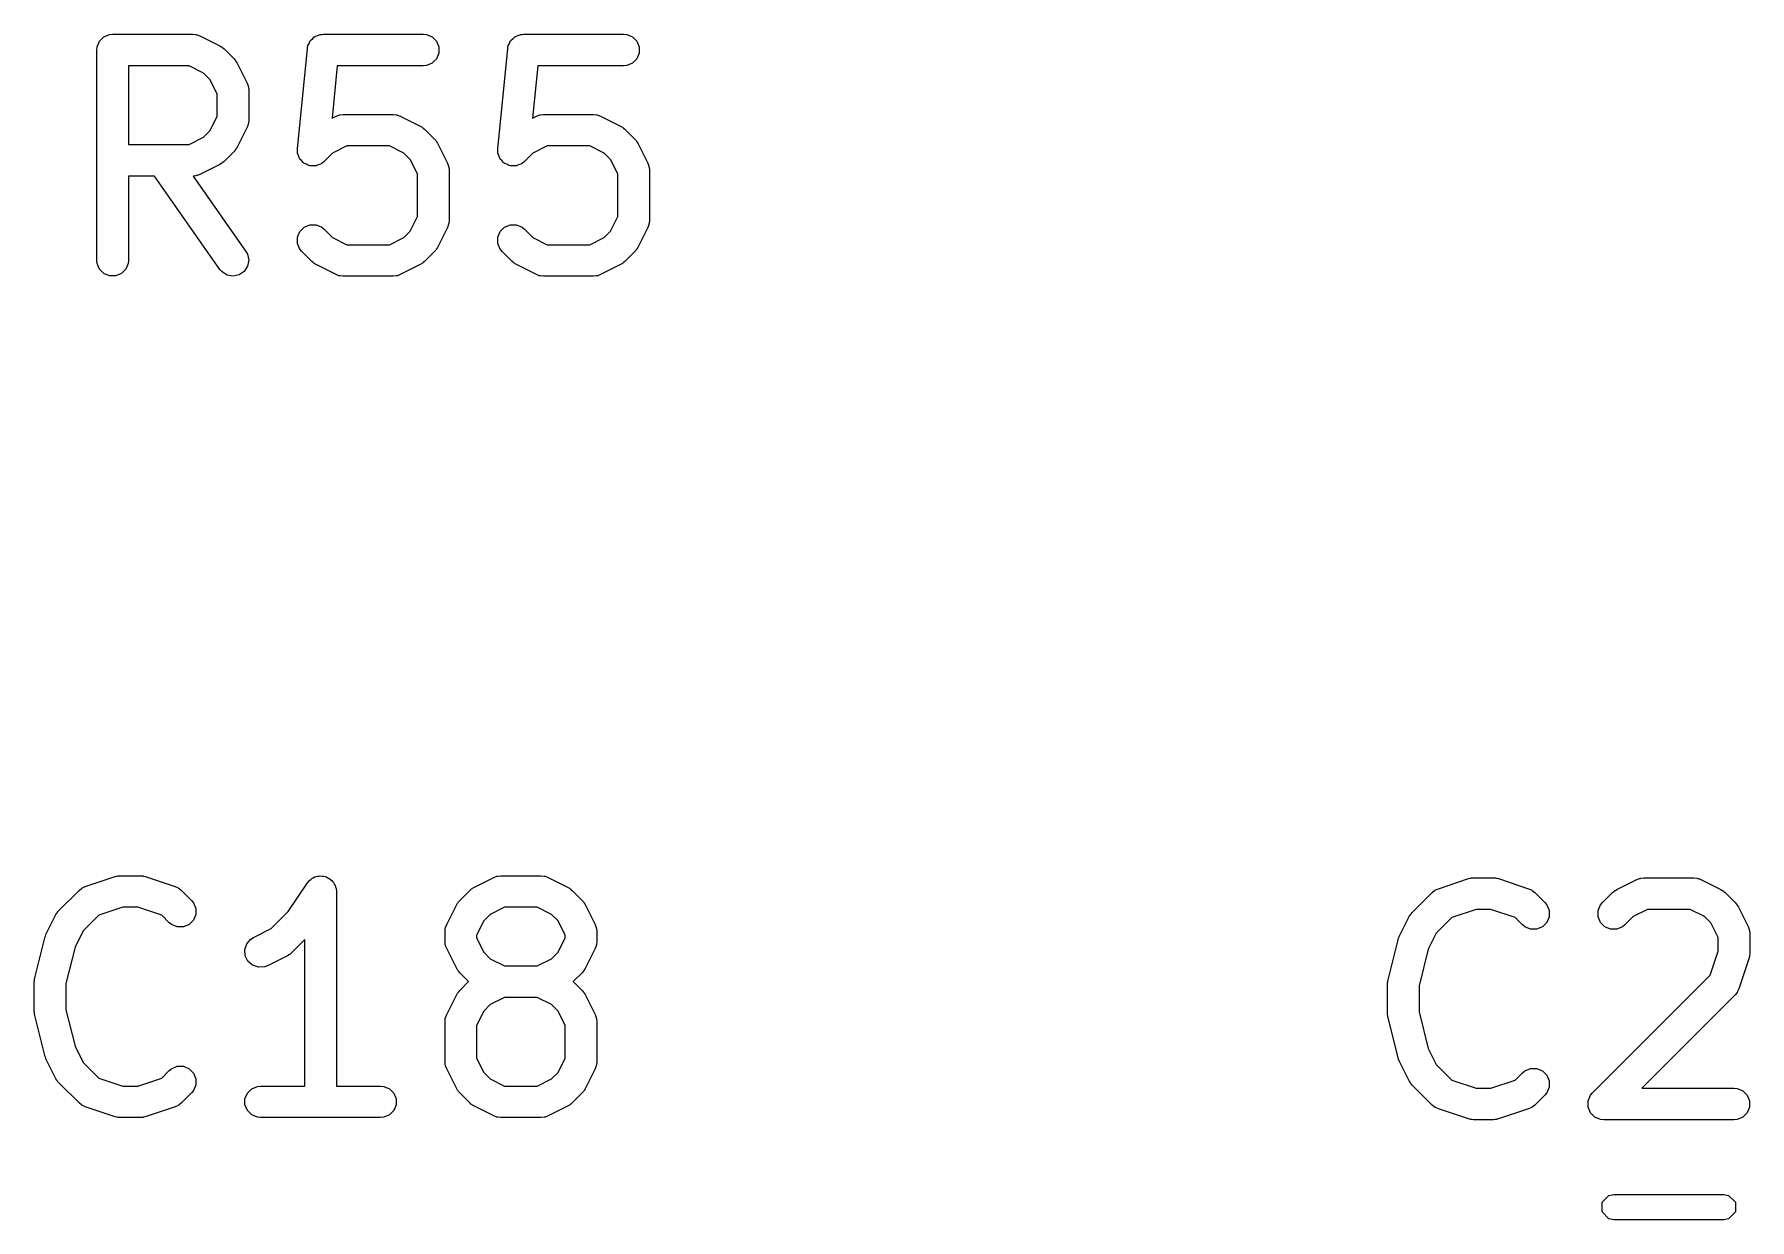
# Model space of a CAD drawing. Extents: x 2.05 to 8.87, y -5.84 to -2.88.
# Drawn here: x 3.097 to 3.418, y -4.1285 to -3.9067 of the extents above; entities that cross this region are included whole.
import ezdxf

# ---------------------------------------------------------------- set-up
doc = ezdxf.new("R2010")
doc.units = 0
doc.header["$MEASUREMENT"] = 0
doc.layers.add('BLACK', color=7, linetype='CONTINUOUS')

msp = doc.modelspace()

# ---------------------------------------------------------------- linework, layer by layer
at = {"layer": 'BLACK', "linetype": 'CONTINUOUS'}
for p, q in [((3.11, -3.90718), (3.11107, -3.90674)), ((3.11107, -3.90674), (3.11164, -3.90669)), ((3.11164, -3.90669), (3.12664, -3.90669)), ((3.12664, -3.90669), (3.12722, -3.90674)), ((3.12722, -3.90674), (3.12731, -3.90678)), ((3.12731, -3.90678), (3.12742, -3.90679)), ((3.12742, -3.90679), (3.12796, -3.907)), ((3.15004, -3.90691), (3.15044, -3.90674)), ((3.15044, -3.90674), (3.15066, -3.90672)), ((3.15066, -3.90672), (3.15073, -3.9067)), ((3.15073, -3.9067), (3.1508, -3.90671)), ((3.1508, -3.90671), (3.15101, -3.90669)), ((3.15101, -3.90669), (3.16976, -3.90669)), ((3.16976, -3.90669), (3.17034, -3.90674)), ((3.17034, -3.90674), (3.1714, -3.90718)), ((3.18753, -3.90691), (3.18793, -3.90674)), ((3.18793, -3.90674), (3.18815, -3.90672)), ((3.18815, -3.90672), (3.18822, -3.9067)), ((3.18822, -3.9067), (3.18829, -3.90671)), ((3.18829, -3.90671), (3.18851, -3.90669)), ((3.18851, -3.90669), (3.20726, -3.90669)), ((3.20726, -3.90669), (3.20783, -3.90674)), ((3.20783, -3.90674), (3.2089, -3.90718)), ((3.10869, -3.90964), (3.10875, -3.90906)), ((3.10869, -3.94901), (3.10869, -3.90964)), ((3.10875, -3.90906), (3.10919, -3.908)), ((3.10919, -3.908), (3.11, -3.90718)), ((3.12796, -3.907), (3.13171, -3.90887)), ((3.13171, -3.90887), (3.13196, -3.90903)), ((3.13196, -3.90903), (3.13203, -3.90906)), ((3.13203, -3.90906), (3.13211, -3.90912)), ((3.13211, -3.90912), (3.1322, -3.90918)), ((3.1322, -3.90918), (3.13225, -3.90924)), ((3.13225, -3.90924), (3.13248, -3.90943)), ((3.13248, -3.90943), (3.13435, -3.9113)), ((3.1462, -3.92809), (3.14807, -3.90934)), ((3.14807, -3.90934), (3.14812, -3.90913)), ((3.14812, -3.90906), (3.14814, -3.90899)), ((3.14812, -3.90913), (3.14812, -3.90906)), ((3.14814, -3.90899), (3.14819, -3.90878)), ((3.14819, -3.90878), (3.14839, -3.9084)), ((3.14839, -3.9084), (3.14856, -3.908)), ((3.14856, -3.908), (3.14866, -3.90789)), ((3.14866, -3.90789), (3.14873, -3.90776)), ((3.14873, -3.90776), (3.14907, -3.90749)), ((3.14907, -3.90749), (3.14937, -3.90718)), ((3.14937, -3.90718), (3.14951, -3.90713)), ((3.14951, -3.90713), (3.14962, -3.90703)), ((3.14962, -3.90703), (3.15004, -3.90691)), ((3.1714, -3.90718), (3.17222, -3.908)), ((3.17222, -3.908), (3.17266, -3.90906)), ((3.17266, -3.90906), (3.17266, -3.91021)), ((3.18369, -3.92809), (3.18557, -3.90934)), ((3.18557, -3.90934), (3.18561, -3.90913)), ((3.18561, -3.90906), (3.18564, -3.90899)), ((3.18561, -3.90913), (3.18561, -3.90906)), ((3.18564, -3.90899), (3.18568, -3.90878)), ((3.18568, -3.90878), (3.18589, -3.9084)), ((3.18589, -3.9084), (3.18605, -3.908)), ((3.18605, -3.908), (3.18616, -3.90789)), ((3.18616, -3.90789), (3.18623, -3.90776)), ((3.18623, -3.90776), (3.18656, -3.90749)), ((3.18656, -3.90749), (3.18687, -3.90718)), ((3.18687, -3.90718), (3.187, -3.90713)), ((3.187, -3.90713), (3.18712, -3.90703)), ((3.18712, -3.90703), (3.18753, -3.90691)), ((3.2089, -3.90718), (3.20971, -3.908)), ((3.20971, -3.908), (3.21015, -3.90906)), ((3.21015, -3.90906), (3.21015, -3.91021)), ((3.12594, -3.91259), (3.1146, -3.91259)), ((3.1146, -3.91259), (3.1146, -3.92731)), ((3.12864, -3.91394), (3.12594, -3.91259)), ((3.13435, -3.9113), (3.13454, -3.91153)), ((3.13454, -3.91153), (3.1346, -3.91158)), ((3.1346, -3.91158), (3.13465, -3.91167)), ((3.13465, -3.91167), (3.13472, -3.91175)), ((3.13472, -3.91175), (3.13475, -3.91182)), ((3.13475, -3.91182), (3.13491, -3.91207)), ((3.13491, -3.91207), (3.13678, -3.91582)), ((3.15368, -3.91259), (3.15271, -3.92236)), ((3.16976, -3.91259), (3.15368, -3.91259)), ((3.17034, -3.91253), (3.16976, -3.91259)), ((3.1714, -3.91209), (3.17034, -3.91253)), ((3.17222, -3.91128), (3.1714, -3.91209)), ((3.17266, -3.91021), (3.17222, -3.91128)), ((3.19118, -3.91259), (3.1902, -3.92236)), ((3.20726, -3.91259), (3.19118, -3.91259)), ((3.20783, -3.91253), (3.20726, -3.91259)), ((3.2089, -3.91209), (3.20783, -3.91253)), ((3.20971, -3.91128), (3.2089, -3.91209)), ((3.21015, -3.91021), (3.20971, -3.91128)), ((3.12984, -3.91514), (3.12864, -3.91394)), ((3.13119, -3.91783), (3.12984, -3.91514)), ((3.13678, -3.91582), (3.13699, -3.91636)), ((3.13699, -3.91636), (3.13699, -3.91646)), ((3.13119, -3.92206), (3.13119, -3.91783)), ((3.13699, -3.91646), (3.13704, -3.91656)), ((3.13704, -3.91656), (3.13709, -3.91714)), ((3.13709, -3.91714), (3.13709, -3.92276)), ((3.12984, -3.92476), (3.13119, -3.92206)), ((3.13709, -3.92276), (3.13704, -3.92334)), ((3.15271, -3.92236), (3.15344, -3.922)), ((3.15344, -3.922), (3.15398, -3.92179)), ((3.15398, -3.92179), (3.15409, -3.92178)), ((3.15409, -3.92178), (3.15419, -3.92174)), ((3.15419, -3.92174), (3.15476, -3.92168)), ((3.15476, -3.92168), (3.16414, -3.92168)), ((3.16414, -3.92168), (3.16471, -3.92174)), ((3.16471, -3.92174), (3.16481, -3.92178)), ((3.16481, -3.92178), (3.16492, -3.92179)), ((3.16492, -3.92179), (3.16546, -3.922)), ((3.16546, -3.922), (3.16921, -3.92387)), ((3.1902, -3.92236), (3.19094, -3.922)), ((3.19094, -3.922), (3.19148, -3.92179)), ((3.19148, -3.92179), (3.19158, -3.92178)), ((3.19158, -3.92178), (3.19168, -3.92174)), ((3.19168, -3.92174), (3.19226, -3.92168)), ((3.19226, -3.92168), (3.20163, -3.92168)), ((3.20163, -3.92168), (3.20221, -3.92174)), ((3.20221, -3.92174), (3.20231, -3.92178)), ((3.20231, -3.92178), (3.20241, -3.92179)), ((3.20241, -3.92179), (3.20295, -3.922)), ((3.20295, -3.922), (3.2067, -3.92387)), ((3.12594, -3.92731), (3.12864, -3.92596)), ((3.12864, -3.92596), (3.12984, -3.92476)), ((3.13678, -3.92408), (3.13491, -3.92783)), ((3.13699, -3.92354), (3.13678, -3.92408)), ((3.13704, -3.92334), (3.13699, -3.92344)), ((3.13699, -3.92344), (3.13699, -3.92354)), ((3.16921, -3.92387), (3.16945, -3.92403)), ((3.16945, -3.92403), (3.16953, -3.92406)), ((3.16953, -3.92406), (3.16961, -3.92412)), ((3.16961, -3.92412), (3.1697, -3.92418)), ((3.1697, -3.92418), (3.16975, -3.92424)), ((3.16975, -3.92424), (3.16997, -3.92442)), ((3.16997, -3.92442), (3.17185, -3.9263)), ((3.2067, -3.92387), (3.20695, -3.92403)), ((3.20695, -3.92403), (3.20702, -3.92406)), ((3.20702, -3.92406), (3.2071, -3.92412)), ((3.2071, -3.92412), (3.20719, -3.92418)), ((3.20719, -3.92418), (3.20724, -3.92424)), ((3.20724, -3.92424), (3.20747, -3.92442)), ((3.20747, -3.92442), (3.20934, -3.9263)), ((3.1146, -3.92731), (3.12594, -3.92731)), ((3.13435, -3.9286), (3.13248, -3.93047)), ((3.13454, -3.92837), (3.13435, -3.9286)), ((3.1346, -3.92832), (3.13454, -3.92837)), ((3.13465, -3.92823), (3.1346, -3.92832)), ((3.13472, -3.92815), (3.13465, -3.92823)), ((3.13475, -3.92808), (3.13472, -3.92815)), ((3.13491, -3.92783), (3.13475, -3.92808)), ((3.1462, -3.92867), (3.1462, -3.92809)), ((3.14624, -3.92881), (3.1462, -3.92867)), ((3.14624, -3.92896), (3.14624, -3.92881)), ((3.14641, -3.92936), (3.14624, -3.92896)), ((3.15276, -3.92894), (3.15123, -3.93047)), ((3.15546, -3.92759), (3.15276, -3.92894)), ((3.16344, -3.92759), (3.15546, -3.92759)), ((3.16614, -3.92894), (3.16344, -3.92759)), ((3.16733, -3.93014), (3.16614, -3.92894)), ((3.17185, -3.9263), (3.17203, -3.92652)), ((3.17203, -3.92652), (3.17209, -3.92658)), ((3.17209, -3.92658), (3.17215, -3.92666)), ((3.17215, -3.92666), (3.17222, -3.92675)), ((3.17222, -3.92675), (3.17224, -3.92682)), ((3.17224, -3.92682), (3.1724, -3.92707)), ((3.1724, -3.92707), (3.17428, -3.93082)), ((3.18369, -3.92867), (3.18369, -3.92809)), ((3.18374, -3.92881), (3.18369, -3.92867)), ((3.18374, -3.92896), (3.18374, -3.92881)), ((3.1839, -3.92936), (3.18374, -3.92896)), ((3.19026, -3.92894), (3.18872, -3.93047)), ((3.19295, -3.92759), (3.19026, -3.92894)), ((3.20093, -3.92759), (3.19295, -3.92759)), ((3.20363, -3.92894), (3.20093, -3.92759)), ((3.20483, -3.93014), (3.20363, -3.92894)), ((3.20934, -3.9263), (3.20953, -3.92652)), ((3.20953, -3.92652), (3.20959, -3.92658)), ((3.20959, -3.92658), (3.20964, -3.92666)), ((3.20964, -3.92666), (3.20971, -3.92675)), ((3.20971, -3.92675), (3.20974, -3.92682)), ((3.20974, -3.92682), (3.2099, -3.92707)), ((3.2099, -3.92707), (3.21177, -3.93082)), ((3.13171, -3.93103), (3.12796, -3.9329)), ((3.13196, -3.93087), (3.13171, -3.93103)), ((3.13203, -3.93084), (3.13196, -3.93087)), ((3.13211, -3.93077), (3.13203, -3.93084)), ((3.1322, -3.93072), (3.13211, -3.93077)), ((3.13225, -3.93066), (3.1322, -3.93072)), ((3.13248, -3.93047), (3.13225, -3.93066)), ((3.14653, -3.92977), (3.14641, -3.92936)), ((3.14663, -3.92989), (3.14653, -3.92977)), ((3.14668, -3.93003), (3.14663, -3.92989)), ((3.14699, -3.93033), (3.14668, -3.93003)), ((3.14726, -3.93067), (3.14699, -3.93033)), ((3.14739, -3.93074), (3.14726, -3.93067)), ((3.1475, -3.93084), (3.14739, -3.93074)), ((3.1479, -3.93101), (3.1475, -3.93084)), ((3.14828, -3.93121), (3.1479, -3.93101)), ((3.14842, -3.93123), (3.14828, -3.93121)), ((3.14856, -3.93128), (3.14842, -3.93123)), ((3.14899, -3.93128), (3.14856, -3.93128)), ((3.14942, -3.93133), (3.14899, -3.93128)), ((3.14956, -3.93128), (3.14942, -3.93133)), ((3.14971, -3.93128), (3.14956, -3.93128)), ((3.15011, -3.93112), (3.14971, -3.93128)), ((3.15053, -3.93099), (3.15011, -3.93112)), ((3.15064, -3.9309), (3.15053, -3.93099)), ((3.15078, -3.93084), (3.15064, -3.9309)), ((3.15123, -3.93047), (3.15078, -3.93084)), ((3.16868, -3.93283), (3.16733, -3.93014)), ((3.17428, -3.93082), (3.17448, -3.93136)), ((3.17448, -3.93136), (3.17449, -3.93146)), ((3.17449, -3.93146), (3.17453, -3.93156)), ((3.17453, -3.93156), (3.17459, -3.93214)), ((3.17459, -3.93214), (3.17459, -3.94151)), ((3.18403, -3.92977), (3.1839, -3.92936)), ((3.18412, -3.92989), (3.18403, -3.92977)), ((3.18418, -3.93003), (3.18412, -3.92989)), ((3.18448, -3.93033), (3.18418, -3.93003)), ((3.18476, -3.93067), (3.18448, -3.93033)), ((3.18489, -3.93074), (3.18476, -3.93067)), ((3.18499, -3.93084), (3.18489, -3.93074)), ((3.18539, -3.93101), (3.18499, -3.93084)), ((3.18577, -3.93121), (3.18539, -3.93101)), ((3.18592, -3.93123), (3.18577, -3.93121)), ((3.18606, -3.93128), (3.18592, -3.93123)), ((3.18649, -3.93128), (3.18606, -3.93128)), ((3.18692, -3.93133), (3.18649, -3.93128)), ((3.18706, -3.93128), (3.18692, -3.93133)), ((3.18721, -3.93128), (3.18706, -3.93128)), ((3.18761, -3.93112), (3.18721, -3.93128)), ((3.18802, -3.93099), (3.18761, -3.93112)), ((3.18814, -3.9309), (3.18802, -3.93099)), ((3.18827, -3.93084), (3.18814, -3.9309)), ((3.18872, -3.93047), (3.18827, -3.93084)), ((3.20618, -3.93283), (3.20483, -3.93014)), ((3.21177, -3.93082), (3.21198, -3.93136)), ((3.21198, -3.93136), (3.21199, -3.93146)), ((3.21199, -3.93146), (3.21203, -3.93156)), ((3.21203, -3.93156), (3.21208, -3.93214)), ((3.21208, -3.93214), (3.21208, -3.94151)), ((3.11948, -3.93321), (3.1146, -3.93321)), ((3.1146, -3.93321), (3.1146, -3.94901)), ((3.13172, -3.9507), (3.11948, -3.93321)), ((3.12722, -3.93316), (3.12668, -3.93321)), ((3.12668, -3.93321), (3.13656, -3.94732)), ((3.12731, -3.93312), (3.12722, -3.93316)), ((3.12742, -3.93311), (3.12731, -3.93312)), ((3.12796, -3.9329), (3.12742, -3.93311)), ((3.16868, -3.94081), (3.16868, -3.93283)), ((3.20618, -3.94081), (3.20618, -3.93283)), ((3.16733, -3.94351), (3.16868, -3.94081)), ((3.17453, -3.94209), (3.17449, -3.94218)), ((3.17459, -3.94151), (3.17453, -3.94209)), ((3.20483, -3.94351), (3.20618, -3.94081)), ((3.21203, -3.94209), (3.21199, -3.94218)), ((3.21208, -3.94151), (3.21203, -3.94209)), ((3.14624, -3.94468), (3.14668, -3.94362)), ((3.14624, -3.94584), (3.14624, -3.94468)), ((3.14668, -3.94362), (3.1475, -3.9428)), ((3.1475, -3.9428), (3.14856, -3.94236)), ((3.14856, -3.94236), (3.14971, -3.94236)), ((3.14971, -3.94236), (3.15078, -3.9428)), ((3.15078, -3.9428), (3.15123, -3.94317)), ((3.15123, -3.94317), (3.15276, -3.94471)), ((3.15276, -3.94471), (3.15546, -3.94606)), ((3.16344, -3.94606), (3.16614, -3.94471)), ((3.16614, -3.94471), (3.16733, -3.94351)), ((3.17428, -3.94283), (3.1724, -3.94658)), ((3.17448, -3.94229), (3.17428, -3.94283)), ((3.17449, -3.94218), (3.17448, -3.94229)), ((3.18374, -3.94468), (3.18418, -3.94362)), ((3.18374, -3.94584), (3.18374, -3.94468)), ((3.18418, -3.94362), (3.18499, -3.9428)), ((3.18499, -3.9428), (3.18606, -3.94236)), ((3.18606, -3.94236), (3.18721, -3.94236)), ((3.18721, -3.94236), (3.18827, -3.9428)), ((3.18827, -3.9428), (3.18872, -3.94317)), ((3.18872, -3.94317), (3.19026, -3.94471)), ((3.19026, -3.94471), (3.19295, -3.94606)), ((3.20093, -3.94606), (3.20363, -3.94471)), ((3.20363, -3.94471), (3.20483, -3.94351)), ((3.21177, -3.94283), (3.2099, -3.94658)), ((3.21198, -3.94229), (3.21177, -3.94283)), ((3.21199, -3.94218), (3.21198, -3.94229)), ((3.13656, -3.94732), (3.13684, -3.94782)), ((3.13684, -3.94782), (3.13709, -3.94894)), ((3.14668, -3.9469), (3.14624, -3.94584)), ((3.14705, -3.94735), (3.14668, -3.9469)), ((3.14892, -3.94922), (3.14705, -3.94735)), ((3.15546, -3.94606), (3.16344, -3.94606)), ((3.17185, -3.94735), (3.16997, -3.94922)), ((3.17203, -3.94712), (3.17185, -3.94735)), ((3.17209, -3.94707), (3.17203, -3.94712)), ((3.17215, -3.94698), (3.17209, -3.94707)), ((3.17222, -3.9469), (3.17215, -3.94698)), ((3.17224, -3.94683), (3.17222, -3.9469)), ((3.1724, -3.94658), (3.17224, -3.94683)), ((3.18418, -3.9469), (3.18374, -3.94584)), ((3.18454, -3.94735), (3.18418, -3.9469)), ((3.18642, -3.94922), (3.18454, -3.94735)), ((3.19295, -3.94606), (3.20093, -3.94606)), ((3.20934, -3.94735), (3.20747, -3.94922)), ((3.20953, -3.94712), (3.20934, -3.94735)), ((3.20959, -3.94707), (3.20953, -3.94712)), ((3.20964, -3.94698), (3.20959, -3.94707)), ((3.20971, -3.9469), (3.20964, -3.94698)), ((3.20974, -3.94683), (3.20971, -3.9469)), ((3.2099, -3.94658), (3.20974, -3.94683)), ((3.10875, -3.94958), (3.10869, -3.94901)), ((3.10919, -3.95065), (3.10875, -3.94958)), ((3.11, -3.95146), (3.10919, -3.95065)), ((3.11107, -3.9519), (3.11, -3.95146)), ((3.11328, -3.95146), (3.11222, -3.9519)), ((3.1141, -3.95065), (3.11328, -3.95146)), ((3.11454, -3.94958), (3.1141, -3.95065)), ((3.1146, -3.94901), (3.11454, -3.94958)), ((3.1321, -3.95114), (3.13172, -3.9507)), ((3.13307, -3.95176), (3.1321, -3.95114)), ((3.1342, -3.95196), (3.13307, -3.95176)), ((3.13533, -3.95171), (3.1342, -3.95196)), ((3.13627, -3.95105), (3.13533, -3.95171)), ((3.13689, -3.95008), (3.13627, -3.95105)), ((3.13709, -3.94894), (3.13689, -3.95008)), ((3.14915, -3.94941), (3.14892, -3.94922)), ((3.1492, -3.94947), (3.14915, -3.94941)), ((3.14929, -3.94952), (3.1492, -3.94947)), ((3.14937, -3.94959), (3.14929, -3.94952)), ((3.14944, -3.94962), (3.14937, -3.94959)), ((3.14969, -3.94977), (3.14944, -3.94962)), ((3.15344, -3.95165), (3.14969, -3.94977)), ((3.15398, -3.95186), (3.15344, -3.95165)), ((3.16546, -3.95165), (3.16492, -3.95186)), ((3.16921, -3.94977), (3.16546, -3.95165)), ((3.16945, -3.94962), (3.16921, -3.94977)), ((3.16953, -3.94959), (3.16945, -3.94962)), ((3.16961, -3.94952), (3.16953, -3.94959)), ((3.1697, -3.94947), (3.16961, -3.94952)), ((3.16975, -3.94941), (3.1697, -3.94947)), ((3.16997, -3.94922), (3.16975, -3.94941)), ((3.18665, -3.94941), (3.18642, -3.94922)), ((3.1867, -3.94947), (3.18665, -3.94941)), ((3.18679, -3.94952), (3.1867, -3.94947)), ((3.18687, -3.94959), (3.18679, -3.94952)), ((3.18694, -3.94962), (3.18687, -3.94959)), ((3.18719, -3.94977), (3.18694, -3.94962)), ((3.19094, -3.95165), (3.18719, -3.94977)), ((3.19148, -3.95186), (3.19094, -3.95165)), ((3.20295, -3.95165), (3.20241, -3.95186)), ((3.2067, -3.94977), (3.20295, -3.95165)), ((3.20695, -3.94962), (3.2067, -3.94977)), ((3.20702, -3.94959), (3.20695, -3.94962)), ((3.2071, -3.94952), (3.20702, -3.94959)), ((3.20719, -3.94947), (3.2071, -3.94952)), ((3.20724, -3.94941), (3.20719, -3.94947)), ((3.20747, -3.94922), (3.20724, -3.94941)), ((3.11222, -3.9519), (3.11107, -3.9519)), ((3.15409, -3.95186), (3.15398, -3.95186)), ((3.15419, -3.9519), (3.15409, -3.95186)), ((3.15476, -3.95196), (3.15419, -3.9519)), ((3.16414, -3.95196), (3.15476, -3.95196)), ((3.16471, -3.9519), (3.16414, -3.95196)), ((3.16481, -3.95186), (3.16471, -3.9519)), ((3.16492, -3.95186), (3.16481, -3.95186)), ((3.19158, -3.95186), (3.19148, -3.95186)), ((3.19168, -3.9519), (3.19158, -3.95186)), ((3.19226, -3.95196), (3.19168, -3.9519)), ((3.20163, -3.95196), (3.19226, -3.95196)), ((3.20221, -3.9519), (3.20163, -3.95196)), ((3.20231, -3.95186), (3.20221, -3.9519)), ((3.20241, -3.95186), (3.20231, -3.95186)), ((3.10159, -4.07066), (3.10534, -4.06691)), ((3.10534, -4.06691), (3.10578, -4.06654)), ((3.10578, -4.06654), (3.10588, -4.0665)), ((3.10588, -4.0665), (3.10596, -4.06643)), ((3.10596, -4.06643), (3.10649, -4.06619)), ((3.10649, -4.06619), (3.11211, -4.06432)), ((3.11211, -4.06432), (3.1124, -4.06425)), ((3.1124, -4.06425), (3.11247, -4.06422)), ((3.11247, -4.06422), (3.11258, -4.06421)), ((3.11258, -4.06421), (3.11268, -4.06419)), ((3.11268, -4.06419), (3.11276, -4.06419)), ((3.11276, -4.06419), (3.11305, -4.06417)), ((3.11305, -4.06417), (3.1168, -4.06417)), ((3.1168, -4.06417), (3.11709, -4.06419)), ((3.11709, -4.06419), (3.11717, -4.06419)), ((3.11717, -4.06419), (3.11727, -4.06421)), ((3.11727, -4.06421), (3.11737, -4.06422)), ((3.11737, -4.06422), (3.11745, -4.06425)), ((3.11745, -4.06425), (3.11773, -4.06432)), ((3.11773, -4.06432), (3.12336, -4.06619)), ((3.12336, -4.06619), (3.12388, -4.06643)), ((3.12388, -4.06643), (3.12396, -4.0665)), ((3.12396, -4.0665), (3.12406, -4.06654)), ((3.12406, -4.06654), (3.12451, -4.06691)), ((3.12451, -4.06691), (3.12638, -4.06878)), ((3.1445, -4.07086), (3.14809, -4.06548)), ((3.14809, -4.06548), (3.14845, -4.06503)), ((3.14809, -4.06548), (3.14809, -4.06548)), ((3.14809, -4.06548), (3.14809, -4.06548)), ((3.14809, -4.06548), (3.14809, -4.06548)), ((3.14845, -4.06503), (3.1487, -4.06487)), ((3.1487, -4.06487), (3.1489, -4.06466)), ((3.1489, -4.06466), (3.14917, -4.06455)), ((3.14917, -4.06455), (3.14941, -4.06439)), ((3.14941, -4.06439), (3.1497, -4.06433)), ((3.1497, -4.06433), (3.14997, -4.06422)), ((3.14997, -4.06422), (3.15026, -4.06422)), ((3.15026, -4.06422), (3.15054, -4.06417)), ((3.15054, -4.06417), (3.15083, -4.06422)), ((3.15083, -4.06422), (3.15112, -4.06422)), ((3.15112, -4.06422), (3.15139, -4.06433)), ((3.15139, -4.06433), (3.15167, -4.06439)), ((3.15167, -4.06439), (3.15191, -4.06455)), ((3.15191, -4.06455), (3.15218, -4.06466)), ((3.15218, -4.06466), (3.15239, -4.06487)), ((3.15239, -4.06487), (3.15263, -4.06503)), ((3.15263, -4.06503), (3.15279, -4.06527)), ((3.15279, -4.06527), (3.153, -4.06548)), ((3.153, -4.06548), (3.15311, -4.06575)), ((3.15311, -4.06575), (3.15327, -4.06599)), ((3.15327, -4.06599), (3.15333, -4.06627)), ((3.15333, -4.06627), (3.15344, -4.06654)), ((3.15344, -4.06654), (3.1535, -4.06711)), ((3.1535, -4.06711), (3.1535, -4.06712)), ((3.1535, -4.06712), (3.1535, -4.06712)), ((3.1535, -4.06712), (3.1535, -4.06712)), ((3.1535, -4.06712), (3.1535, -4.10354)), ((3.17658, -4.06878), (3.17845, -4.06691)), ((3.17845, -4.06691), (3.17868, -4.06672)), ((3.17868, -4.06672), (3.17873, -4.06666)), ((3.17873, -4.06666), (3.17882, -4.0666)), ((3.17882, -4.0666), (3.1789, -4.06654)), ((3.1789, -4.06654), (3.17897, -4.06651)), ((3.17897, -4.06651), (3.17922, -4.06635)), ((3.17922, -4.06635), (3.18297, -4.06448)), ((3.18297, -4.06448), (3.18351, -4.06427)), ((3.18351, -4.06427), (3.18362, -4.06426)), ((3.18362, -4.06426), (3.18371, -4.06422)), ((3.18371, -4.06422), (3.18429, -4.06417)), ((3.18429, -4.06417), (3.19179, -4.06417)), ((3.19179, -4.06417), (3.19236, -4.06422)), ((3.19236, -4.06422), (3.19246, -4.06426)), ((3.19246, -4.06426), (3.19257, -4.06427)), ((3.19257, -4.06427), (3.19311, -4.06448)), ((3.19311, -4.06448), (3.19686, -4.06635)), ((3.19686, -4.06635), (3.19711, -4.06651)), ((3.19711, -4.06651), (3.19718, -4.06654)), ((3.19718, -4.06654), (3.19726, -4.0666)), ((3.19726, -4.0666), (3.19735, -4.06666)), ((3.19735, -4.06666), (3.1974, -4.06672)), ((3.1974, -4.06672), (3.19763, -4.06691)), ((3.19763, -4.06691), (3.1995, -4.06878)), ((3.35483, -4.07105), (3.35858, -4.0673)), ((3.35858, -4.0673), (3.35903, -4.06693)), ((3.35903, -4.06693), (3.35913, -4.06689)), ((3.35913, -4.06689), (3.35921, -4.06682)), ((3.35921, -4.06682), (3.35974, -4.06659)), ((3.35974, -4.06659), (3.36536, -4.06471)), ((3.36536, -4.06471), (3.36565, -4.06465)), ((3.36565, -4.06465), (3.36572, -4.06462)), ((3.36572, -4.06462), (3.36582, -4.06461)), ((3.36582, -4.06461), (3.36593, -4.06458)), ((3.36593, -4.06458), (3.366, -4.06459)), ((3.366, -4.06459), (3.3663, -4.06456)), ((3.3663, -4.06456), (3.37005, -4.06456)), ((3.37005, -4.06456), (3.37034, -4.06459)), ((3.37034, -4.06459), (3.37042, -4.06458)), ((3.37042, -4.06458), (3.37052, -4.06461)), ((3.37052, -4.06461), (3.37062, -4.06462)), ((3.37062, -4.06462), (3.37069, -4.06465)), ((3.37069, -4.06465), (3.37098, -4.06471)), ((3.37098, -4.06471), (3.3766, -4.06659)), ((3.3766, -4.06659), (3.37713, -4.06682)), ((3.37713, -4.06682), (3.37721, -4.06689)), ((3.37721, -4.06689), (3.37731, -4.06693)), ((3.37731, -4.06693), (3.37776, -4.0673)), ((3.37776, -4.0673), (3.37963, -4.06917)), ((3.39046, -4.06917), (3.39233, -4.0673)), ((3.39233, -4.0673), (3.39256, -4.06711)), ((3.39256, -4.06711), (3.39261, -4.06705)), ((3.39261, -4.06705), (3.3927, -4.067)), ((3.3927, -4.067), (3.39278, -4.06693)), ((3.39278, -4.06693), (3.39285, -4.0669)), ((3.39285, -4.0669), (3.3931, -4.06675)), ((3.3931, -4.06675), (3.39685, -4.06487)), ((3.39685, -4.06487), (3.39739, -4.06466)), ((3.39739, -4.06466), (3.39749, -4.06466)), ((3.39749, -4.06466), (3.39759, -4.06462)), ((3.39759, -4.06462), (3.39817, -4.06456)), ((3.39817, -4.06456), (3.40754, -4.06456)), ((3.40754, -4.06456), (3.40812, -4.06462)), ((3.40812, -4.06462), (3.40822, -4.06466)), ((3.40822, -4.06466), (3.40832, -4.06466)), ((3.40832, -4.06466), (3.40886, -4.06487)), ((3.40886, -4.06487), (3.41261, -4.06675)), ((3.41261, -4.06675), (3.41286, -4.0669)), ((3.41286, -4.0669), (3.41293, -4.06693)), ((3.41293, -4.06693), (3.41301, -4.067)), ((3.41301, -4.067), (3.4131, -4.06705)), ((3.4131, -4.06705), (3.41315, -4.06711)), ((3.41315, -4.06711), (3.41338, -4.0673)), ((3.41338, -4.0673), (3.41525, -4.06917)), ((3.11353, -4.07007), (3.10902, -4.07157)), ((3.11632, -4.07007), (3.11353, -4.07007)), ((3.12083, -4.07157), (3.11632, -4.07007)), ((3.12638, -4.06878), (3.12675, -4.06923)), ((3.12675, -4.06923), (3.12719, -4.07029)), ((3.12719, -4.07029), (3.12719, -4.07144)), ((3.17415, -4.0733), (3.17602, -4.06955)), ((3.17602, -4.06955), (3.17618, -4.0693)), ((3.17618, -4.0693), (3.17621, -4.06923)), ((3.17621, -4.06923), (3.17628, -4.06915)), ((3.17628, -4.06915), (3.17633, -4.06906)), ((3.17633, -4.06906), (3.17639, -4.06901)), ((3.17639, -4.06901), (3.17658, -4.06878)), ((3.18499, -4.07007), (3.18229, -4.07142)), ((3.19109, -4.07007), (3.18499, -4.07007)), ((3.19379, -4.07142), (3.19109, -4.07007)), ((3.1995, -4.06878), (3.19969, -4.06901)), ((3.19969, -4.06901), (3.19975, -4.06906)), ((3.19975, -4.06906), (3.1998, -4.06915)), ((3.1998, -4.06915), (3.19987, -4.06923)), ((3.19987, -4.06923), (3.1999, -4.0693)), ((3.1999, -4.0693), (3.20005, -4.06955)), ((3.20005, -4.06955), (3.20193, -4.0733)), ((3.36678, -4.07047), (3.36227, -4.07197)), ((3.36957, -4.07047), (3.36678, -4.07047)), ((3.37408, -4.07197), (3.36957, -4.07047)), ((3.37963, -4.06917), (3.38, -4.06962)), ((3.38, -4.06962), (3.38044, -4.07069)), ((3.38965, -4.07069), (3.39009, -4.06962)), ((3.39009, -4.06962), (3.39046, -4.06917)), ((3.39886, -4.07047), (3.39617, -4.07181)), ((3.40684, -4.07047), (3.39886, -4.07047)), ((3.40954, -4.07181), (3.40684, -4.07047)), ((3.41525, -4.06917), (3.41544, -4.0694)), ((3.41544, -4.0694), (3.4155, -4.06945)), ((3.4155, -4.06945), (3.41555, -4.06954)), ((3.41555, -4.06954), (3.41562, -4.06962)), ((3.41562, -4.06962), (3.41565, -4.06969)), ((3.41565, -4.06969), (3.41581, -4.06994)), ((3.41581, -4.06994), (3.41768, -4.07369)), ((3.09916, -4.07517), (3.10103, -4.07142)), ((3.10103, -4.07142), (3.10119, -4.07117)), ((3.10119, -4.07117), (3.10122, -4.0711)), ((3.10122, -4.0711), (3.10129, -4.07102)), ((3.10129, -4.07102), (3.10134, -4.07093)), ((3.10134, -4.07093), (3.1014, -4.07088)), ((3.1014, -4.07088), (3.10159, -4.07066)), ((3.10902, -4.07157), (3.1061, -4.07449)), ((3.12221, -4.07296), (3.12083, -4.07157)), ((3.12266, -4.07332), (3.12221, -4.07296)), ((3.12372, -4.07376), (3.12266, -4.07332)), ((3.12594, -4.07332), (3.12487, -4.07376)), ((3.12675, -4.07251), (3.12594, -4.07332)), ((3.12719, -4.07144), (3.12675, -4.07251)), ((3.1413, -4.07407), (3.1445, -4.07086)), ((3.17394, -4.07384), (3.17415, -4.0733)), ((3.18109, -4.07262), (3.17974, -4.07531)), ((3.18229, -4.07142), (3.18109, -4.07262)), ((3.19499, -4.07262), (3.19379, -4.07142)), ((3.19633, -4.07531), (3.19499, -4.07262)), ((3.20193, -4.0733), (3.20214, -4.07384)), ((3.35241, -4.07557), (3.35428, -4.07182)), ((3.35428, -4.07182), (3.35444, -4.07157)), ((3.35444, -4.07157), (3.35447, -4.0715)), ((3.35447, -4.0715), (3.35453, -4.07142)), ((3.35453, -4.07142), (3.35459, -4.07133)), ((3.35459, -4.07133), (3.35465, -4.07128)), ((3.35465, -4.07128), (3.35483, -4.07105)), ((3.36227, -4.07197), (3.35935, -4.07489)), ((3.37546, -4.07335), (3.37408, -4.07197)), ((3.3759, -4.07372), (3.37546, -4.07335)), ((3.37697, -4.07416), (3.3759, -4.07372)), ((3.37919, -4.07372), (3.37812, -4.07416)), ((3.38, -4.0729), (3.37919, -4.07372)), ((3.38044, -4.07184), (3.38, -4.0729)), ((3.38044, -4.07069), (3.38044, -4.07184)), ((3.38965, -4.07184), (3.38965, -4.07069)), ((3.39009, -4.0729), (3.38965, -4.07184)), ((3.3909, -4.07372), (3.39009, -4.0729)), ((3.39197, -4.07416), (3.3909, -4.07372)), ((3.39418, -4.07372), (3.39312, -4.07416)), ((3.39463, -4.07335), (3.39418, -4.07372)), ((3.39617, -4.07181), (3.39463, -4.07335)), ((3.41074, -4.07301), (3.40954, -4.07181)), ((3.41209, -4.07571), (3.41074, -4.07301)), ((3.41768, -4.07369), (3.41789, -4.07423)), ((3.09706, -4.08328), (3.09894, -4.07578)), ((3.09894, -4.07578), (3.09895, -4.07573)), ((3.09895, -4.07571), (3.09904, -4.07547)), ((3.09895, -4.07573), (3.09895, -4.07571)), ((3.09904, -4.07547), (3.09913, -4.07523)), ((3.09913, -4.07523), (3.09914, -4.07521)), ((3.09914, -4.07521), (3.09916, -4.07517)), ((3.1061, -4.07449), (3.10459, -4.07752)), ((3.12487, -4.07376), (3.12372, -4.07376)), ((3.13637, -4.078), (3.13673, -4.07691)), ((3.13673, -4.07691), (3.13748, -4.07603)), ((3.13748, -4.07603), (3.13797, -4.07573)), ((3.13797, -4.07573), (3.1413, -4.07407)), ((3.14759, -4.07612), (3.14513, -4.07858)), ((3.14759, -4.10354), (3.14759, -4.07612)), ((3.17384, -4.07462), (3.17389, -4.07404)), ((3.17384, -4.07649), (3.17384, -4.07462)), ((3.17389, -4.07707), (3.17384, -4.07649)), ((3.17389, -4.07404), (3.17393, -4.07394)), ((3.17393, -4.07394), (3.17394, -4.07384)), ((3.17974, -4.07531), (3.17974, -4.0758)), ((3.17974, -4.0758), (3.18109, -4.07849)), ((3.19499, -4.07849), (3.19633, -4.0758)), ((3.19633, -4.0758), (3.19633, -4.07531)), ((3.20214, -4.07384), (3.20214, -4.07394)), ((3.20214, -4.07394), (3.20218, -4.07404)), ((3.20218, -4.07404), (3.20224, -4.07462)), ((3.20224, -4.07649), (3.20218, -4.07707)), ((3.20224, -4.07462), (3.20224, -4.07649)), ((3.35031, -4.08367), (3.35218, -4.07617)), ((3.35218, -4.07617), (3.3522, -4.07613)), ((3.3522, -4.07611), (3.35229, -4.07587)), ((3.3522, -4.07613), (3.3522, -4.07611)), ((3.35229, -4.07587), (3.35238, -4.07563)), ((3.35238, -4.07563), (3.35239, -4.07561)), ((3.35239, -4.07561), (3.35241, -4.07557)), ((3.35935, -4.07489), (3.35783, -4.07792)), ((3.37812, -4.07416), (3.37697, -4.07416)), ((3.39312, -4.07416), (3.39197, -4.07416)), ((3.41209, -4.07828), (3.41209, -4.07571)), ((3.41789, -4.07423), (3.4179, -4.07434)), ((3.4179, -4.07434), (3.41794, -4.07444)), ((3.41794, -4.07444), (3.41799, -4.07501)), ((3.41799, -4.07501), (3.41799, -4.07876)), ((3.10459, -4.07752), (3.10288, -4.08436)), ((3.13645, -4.07915), (3.13637, -4.078)), ((3.13696, -4.08018), (3.13645, -4.07915)), ((3.14437, -4.07913), (3.14062, -4.08101)), ((3.14461, -4.07898), (3.14437, -4.07913)), ((3.14469, -4.07895), (3.14461, -4.07898)), ((3.14477, -4.07888), (3.14469, -4.07895)), ((3.14485, -4.07883), (3.14477, -4.07888)), ((3.14491, -4.07877), (3.14485, -4.07883)), ((3.14513, -4.07858), (3.14491, -4.07877)), ((3.17393, -4.07717), (3.17389, -4.07707)), ((3.17394, -4.07727), (3.17393, -4.07717)), ((3.17415, -4.07781), (3.17394, -4.07727)), ((3.17602, -4.08156), (3.17415, -4.07781)), ((3.18109, -4.07849), (3.18229, -4.07969)), ((3.18229, -4.07969), (3.18499, -4.08104)), ((3.19109, -4.08104), (3.19379, -4.07969)), ((3.19379, -4.07969), (3.19499, -4.07849)), ((3.20193, -4.07781), (3.20005, -4.08156)), ((3.20214, -4.07727), (3.20193, -4.07781)), ((3.20218, -4.07707), (3.20214, -4.07717)), ((3.20214, -4.07717), (3.20214, -4.07727)), ((3.35783, -4.07792), (3.35613, -4.08475)), ((3.41058, -4.08279), (3.41209, -4.07828)), ((3.41784, -4.07969), (3.41597, -4.08532)), ((3.41791, -4.07941), (3.41784, -4.07969)), ((3.41794, -4.07934), (3.41791, -4.07941)), ((3.41795, -4.07923), (3.41794, -4.07934)), ((3.41797, -4.07913), (3.41795, -4.07923)), ((3.41799, -4.07876), (3.41796, -4.07905)), ((3.41796, -4.07905), (3.41797, -4.07913)), ((3.09703, -4.08342), (3.09705, -4.08338)), ((3.09705, -4.08338), (3.09706, -4.08328)), ((3.13783, -4.08093), (3.13696, -4.08018)), ((3.13893, -4.0813), (3.13783, -4.08093)), ((3.14007, -4.08122), (3.13893, -4.0813)), ((3.14062, -4.08101), (3.14007, -4.08122)), ((3.17618, -4.08181), (3.17602, -4.08156)), ((3.17621, -4.08188), (3.17618, -4.08181)), ((3.17628, -4.08196), (3.17621, -4.08188)), ((3.17633, -4.08205), (3.17628, -4.08196)), ((3.17639, -4.0821), (3.17633, -4.08205)), ((3.17658, -4.08233), (3.17639, -4.0821)), ((3.17824, -4.08399), (3.17658, -4.08233)), ((3.18499, -4.08104), (3.19109, -4.08104)), ((3.1995, -4.08233), (3.19784, -4.08399)), ((3.19969, -4.0821), (3.1995, -4.08233)), ((3.19975, -4.08205), (3.19969, -4.0821)), ((3.1998, -4.08196), (3.19975, -4.08205)), ((3.19987, -4.08188), (3.1998, -4.08196)), ((3.1999, -4.08181), (3.19987, -4.08188)), ((3.20005, -4.08156), (3.1999, -4.08181)), ((3.38858, -4.10479), (3.41058, -4.08279)), ((3.09697, -4.08399), (3.09698, -4.08389)), ((3.09697, -4.08962), (3.09697, -4.08399)), ((3.09698, -4.08385), (3.09701, -4.08363)), ((3.09698, -4.08389), (3.09698, -4.08385)), ((3.09701, -4.08363), (3.09703, -4.08342)), ((3.10288, -4.08436), (3.10288, -4.08925)), ((3.17415, -4.09017), (3.17602, -4.08642)), ((3.17602, -4.08642), (3.17618, -4.08617)), ((3.17618, -4.08617), (3.17621, -4.0861)), ((3.17621, -4.0861), (3.17628, -4.08602)), ((3.17628, -4.08602), (3.17633, -4.08593)), ((3.17633, -4.08593), (3.17639, -4.08588)), ((3.17639, -4.08588), (3.17658, -4.08565)), ((3.17658, -4.08565), (3.17824, -4.08399)), ((3.19784, -4.08399), (3.1995, -4.08565)), ((3.1995, -4.08565), (3.19969, -4.08588)), ((3.19969, -4.08588), (3.19975, -4.08593)), ((3.19975, -4.08593), (3.1998, -4.08602)), ((3.1998, -4.08602), (3.19987, -4.0861)), ((3.19987, -4.0861), (3.1999, -4.08617)), ((3.1999, -4.08617), (3.20005, -4.08642)), ((3.20005, -4.08642), (3.20193, -4.09017)), ((3.35022, -4.08424), (3.35026, -4.08403)), ((3.35023, -4.08428), (3.35022, -4.08424)), ((3.35022, -4.08439), (3.35023, -4.08428)), ((3.35022, -4.09001), (3.35022, -4.08439)), ((3.35026, -4.08403), (3.35028, -4.08381)), ((3.35028, -4.08381), (3.35029, -4.08377)), ((3.35029, -4.08377), (3.35031, -4.08367)), ((3.35613, -4.08475), (3.35613, -4.08965)), ((3.41525, -4.08647), (3.3978, -4.10393)), ((3.41562, -4.08603), (3.41525, -4.08647)), ((3.41566, -4.08593), (3.41562, -4.08603)), ((3.41573, -4.08585), (3.41566, -4.08593)), ((3.41597, -4.08532), (3.41573, -4.08585)), ((3.09698, -4.08972), (3.09697, -4.08962)), ((3.09698, -4.08976), (3.09698, -4.08972)), ((3.09701, -4.08998), (3.09698, -4.08976)), ((3.10288, -4.08925), (3.10459, -4.09608)), ((3.18109, -4.08949), (3.17974, -4.09219)), ((3.18229, -4.08829), (3.18109, -4.08949)), ((3.18499, -4.08694), (3.18229, -4.08829)), ((3.19109, -4.08694), (3.18499, -4.08694)), ((3.19379, -4.08829), (3.19109, -4.08694)), ((3.19499, -4.08949), (3.19379, -4.08829)), ((3.19633, -4.09219), (3.19499, -4.08949)), ((3.35613, -4.08965), (3.35783, -4.09648)), ((3.09703, -4.09019), (3.09701, -4.08998)), ((3.09705, -4.09023), (3.09703, -4.09019)), ((3.09706, -4.09033), (3.09705, -4.09023)), ((3.09894, -4.09783), (3.09706, -4.09033)), ((3.17384, -4.09149), (3.17389, -4.09091)), ((3.17384, -4.09899), (3.17384, -4.09149)), ((3.17389, -4.09091), (3.17393, -4.09082)), ((3.17393, -4.09082), (3.17394, -4.09071)), ((3.17394, -4.09071), (3.17415, -4.09017)), ((3.17974, -4.09219), (3.17974, -4.09829)), ((3.19633, -4.09829), (3.19633, -4.09219)), ((3.20193, -4.09017), (3.20214, -4.09071)), ((3.20214, -4.09071), (3.20214, -4.09082)), ((3.20214, -4.09082), (3.20218, -4.09091)), ((3.20218, -4.09091), (3.20224, -4.09149)), ((3.20224, -4.09149), (3.20224, -4.09899)), ((3.35023, -4.09011), (3.35022, -4.09001)), ((3.35022, -4.09015), (3.35023, -4.09011)), ((3.35026, -4.09037), (3.35022, -4.09015)), ((3.35028, -4.09059), (3.35026, -4.09037)), ((3.35029, -4.09063), (3.35028, -4.09059)), ((3.35031, -4.09073), (3.35029, -4.09063)), ((3.35218, -4.09822), (3.35031, -4.09073)), ((3.10459, -4.09608), (3.1061, -4.09912)), ((3.09895, -4.09787), (3.09894, -4.09783)), ((3.09895, -4.09789), (3.09895, -4.09787)), ((3.09904, -4.09813), (3.09895, -4.09789)), ((3.09913, -4.09838), (3.09904, -4.09813)), ((3.09914, -4.09839), (3.09913, -4.09838)), ((3.09916, -4.09844), (3.09914, -4.09839)), ((3.10103, -4.10219), (3.09916, -4.09844)), ((3.1061, -4.09912), (3.10902, -4.10203)), ((3.17389, -4.09957), (3.17384, -4.09899)), ((3.17974, -4.09829), (3.18109, -4.10099)), ((3.19499, -4.10099), (3.19633, -4.09829)), ((3.20224, -4.09899), (3.20218, -4.09957)), ((3.3522, -4.09827), (3.35218, -4.09822)), ((3.3522, -4.09829), (3.3522, -4.09827)), ((3.35229, -4.09853), (3.3522, -4.09829)), ((3.35238, -4.09877), (3.35229, -4.09853)), ((3.35239, -4.09879), (3.35238, -4.09877)), ((3.35241, -4.09883), (3.35239, -4.09879)), ((3.35428, -4.10258), (3.35241, -4.09883)), ((3.35783, -4.09648), (3.35935, -4.09951)), ((3.10119, -4.10243), (3.10103, -4.10219)), ((3.10122, -4.10251), (3.10119, -4.10243)), ((3.10129, -4.10259), (3.10122, -4.10251)), ((3.10134, -4.10267), (3.10129, -4.10259)), ((3.10902, -4.10203), (3.11353, -4.10354)), ((3.11632, -4.10354), (3.12083, -4.10203)), ((3.12083, -4.10203), (3.12221, -4.10065)), ((3.12221, -4.10065), (3.12266, -4.10028)), ((3.12266, -4.10028), (3.12372, -4.09984)), ((3.12372, -4.09984), (3.12487, -4.09984)), ((3.12487, -4.09984), (3.12594, -4.10028)), ((3.12594, -4.10028), (3.12675, -4.1011)), ((3.12675, -4.1011), (3.12719, -4.10216)), ((3.12719, -4.10216), (3.12719, -4.10332)), ((3.17393, -4.09966), (3.17389, -4.09957)), ((3.17394, -4.09977), (3.17393, -4.09966)), ((3.17415, -4.10031), (3.17394, -4.09977)), ((3.17602, -4.10406), (3.17415, -4.10031)), ((3.18109, -4.10099), (3.18229, -4.10219)), ((3.18229, -4.10219), (3.18499, -4.10354)), ((3.19109, -4.10354), (3.19379, -4.10219)), ((3.19379, -4.10219), (3.19499, -4.10099)), ((3.20193, -4.10031), (3.20005, -4.10406)), ((3.20214, -4.09977), (3.20193, -4.10031)), ((3.20218, -4.09957), (3.20214, -4.09966)), ((3.20214, -4.09966), (3.20214, -4.09977)), ((3.35444, -4.10283), (3.35428, -4.10258)), ((3.35935, -4.09951), (3.36227, -4.10243)), ((3.36227, -4.10243), (3.36678, -4.10393)), ((3.36957, -4.10393), (3.37408, -4.10243)), ((3.37408, -4.10243), (3.37546, -4.10105)), ((3.37546, -4.10105), (3.3759, -4.10068)), ((3.3759, -4.10068), (3.37697, -4.10024)), ((3.37697, -4.10024), (3.37812, -4.10024)), ((3.37812, -4.10024), (3.37919, -4.10068)), ((3.37919, -4.10068), (3.38, -4.10149)), ((3.38, -4.10149), (3.38044, -4.10256)), ((3.38044, -4.10256), (3.38044, -4.10371)), ((3.1014, -4.10273), (3.10134, -4.10267)), ((3.10159, -4.10295), (3.1014, -4.10273)), ((3.10534, -4.1067), (3.10159, -4.10295)), ((3.11353, -4.10354), (3.11632, -4.10354)), ((3.12638, -4.10483), (3.12451, -4.1067)), ((3.12675, -4.10438), (3.12638, -4.10483)), ((3.12719, -4.10332), (3.12675, -4.10438)), ((3.1364, -4.10591), (3.13684, -4.10485)), ((3.13684, -4.10485), (3.13765, -4.10403)), ((3.13765, -4.10403), (3.13872, -4.10359)), ((3.13872, -4.10359), (3.1393, -4.10354)), ((3.1393, -4.10354), (3.14759, -4.10354)), ((3.1535, -4.10354), (3.16179, -4.10354)), ((3.16179, -4.10354), (3.16237, -4.10359)), ((3.16237, -4.10359), (3.16343, -4.10403)), ((3.16343, -4.10403), (3.16425, -4.10485)), ((3.16425, -4.10485), (3.16469, -4.10591)), ((3.17618, -4.10431), (3.17602, -4.10406)), ((3.17621, -4.10438), (3.17618, -4.10431)), ((3.17628, -4.10446), (3.17621, -4.10438)), ((3.17633, -4.10455), (3.17628, -4.10446)), ((3.17639, -4.1046), (3.17633, -4.10455)), ((3.17658, -4.10483), (3.17639, -4.1046)), ((3.17845, -4.1067), (3.17658, -4.10483)), ((3.18499, -4.10354), (3.19109, -4.10354)), ((3.1995, -4.10483), (3.19763, -4.1067)), ((3.19969, -4.1046), (3.1995, -4.10483)), ((3.19975, -4.10455), (3.19969, -4.1046)), ((3.1998, -4.10446), (3.19975, -4.10455)), ((3.19987, -4.10438), (3.1998, -4.10446)), ((3.1999, -4.10431), (3.19987, -4.10438)), ((3.20005, -4.10406), (3.1999, -4.10431)), ((3.35447, -4.1029), (3.35444, -4.10283)), ((3.35453, -4.10298), (3.35447, -4.1029)), ((3.35459, -4.10307), (3.35453, -4.10298)), ((3.35465, -4.10312), (3.35459, -4.10307)), ((3.35483, -4.10335), (3.35465, -4.10312)), ((3.35858, -4.1071), (3.35483, -4.10335)), ((3.36678, -4.10393), (3.36957, -4.10393)), ((3.37963, -4.10522), (3.37776, -4.1071)), ((3.38, -4.10477), (3.37963, -4.10522)), ((3.38044, -4.10371), (3.38, -4.10477)), ((3.38777, -4.10631), (3.38821, -4.10524)), ((3.38821, -4.10524), (3.38858, -4.10479)), ((3.3978, -4.10393), (3.41504, -4.10393)), ((3.41504, -4.10393), (3.41562, -4.10399)), ((3.41562, -4.10399), (3.41668, -4.10443)), ((3.41668, -4.10443), (3.4175, -4.10524)), ((3.4175, -4.10524), (3.41794, -4.10631)), ((3.10578, -4.10707), (3.10534, -4.1067)), ((3.10588, -4.10711), (3.10578, -4.10707)), ((3.10596, -4.10718), (3.10588, -4.10711)), ((3.10649, -4.10742), (3.10596, -4.10718)), ((3.11211, -4.10929), (3.10649, -4.10742)), ((3.12336, -4.10742), (3.11773, -4.10929)), ((3.12388, -4.10718), (3.12336, -4.10742)), ((3.12396, -4.10711), (3.12388, -4.10718)), ((3.12406, -4.10707), (3.12396, -4.10711)), ((3.12451, -4.1067), (3.12406, -4.10707)), ((3.1364, -4.10706), (3.1364, -4.10591)), ((3.13684, -4.10813), (3.1364, -4.10706)), ((3.13765, -4.10894), (3.13684, -4.10813)), ((3.13872, -4.10938), (3.13765, -4.10894)), ((3.16343, -4.10894), (3.16237, -4.10938)), ((3.16425, -4.10813), (3.16343, -4.10894)), ((3.16469, -4.10706), (3.16425, -4.10813)), ((3.16469, -4.10591), (3.16469, -4.10706)), ((3.17868, -4.10689), (3.17845, -4.1067)), ((3.17873, -4.10695), (3.17868, -4.10689)), ((3.17882, -4.107), (3.17873, -4.10695)), ((3.1789, -4.10707), (3.17882, -4.107)), ((3.17897, -4.1071), (3.1789, -4.10707)), ((3.17922, -4.10726), (3.17897, -4.1071)), ((3.18297, -4.10913), (3.17922, -4.10726)), ((3.19686, -4.10726), (3.19311, -4.10913)), ((3.19711, -4.1071), (3.19686, -4.10726)), ((3.19718, -4.10707), (3.19711, -4.1071)), ((3.19726, -4.107), (3.19718, -4.10707)), ((3.19735, -4.10695), (3.19726, -4.107)), ((3.1974, -4.10689), (3.19735, -4.10695)), ((3.19763, -4.1067), (3.1974, -4.10689)), ((3.35903, -4.10746), (3.35858, -4.1071)), ((3.35913, -4.1075), (3.35903, -4.10746)), ((3.35921, -4.10757), (3.35913, -4.1075)), ((3.35974, -4.10781), (3.35921, -4.10757)), ((3.36536, -4.10968), (3.35974, -4.10781)), ((3.3766, -4.10781), (3.37098, -4.10968)), ((3.37713, -4.10757), (3.3766, -4.10781)), ((3.37721, -4.1075), (3.37713, -4.10757)), ((3.37731, -4.10746), (3.37721, -4.1075)), ((3.37776, -4.1071), (3.37731, -4.10746)), ((3.38777, -4.10746), (3.38777, -4.10631)), ((3.38821, -4.10852), (3.38777, -4.10746)), ((3.38903, -4.10934), (3.38821, -4.10852)), ((3.4175, -4.10852), (3.41668, -4.10934)), ((3.41794, -4.10746), (3.4175, -4.10852)), ((3.41794, -4.10631), (3.41794, -4.10746)), ((3.1124, -4.10936), (3.11211, -4.10929)), ((3.11247, -4.10938), (3.1124, -4.10936)), ((3.11258, -4.1094), (3.11247, -4.10938)), ((3.11268, -4.10942), (3.11258, -4.1094)), ((3.11276, -4.10941), (3.11268, -4.10942)), ((3.11305, -4.10944), (3.11276, -4.10941)), ((3.1168, -4.10944), (3.11305, -4.10944)), ((3.11709, -4.10941), (3.1168, -4.10944)), ((3.11717, -4.10942), (3.11709, -4.10941)), ((3.11727, -4.1094), (3.11717, -4.10942)), ((3.11737, -4.10938), (3.11727, -4.1094)), ((3.11745, -4.10936), (3.11737, -4.10938)), ((3.11773, -4.10929), (3.11745, -4.10936)), ((3.1393, -4.10944), (3.13872, -4.10938)), ((3.16179, -4.10944), (3.1393, -4.10944)), ((3.16237, -4.10938), (3.16179, -4.10944)), ((3.18351, -4.10934), (3.18297, -4.10913)), ((3.18362, -4.10934), (3.18351, -4.10934)), ((3.18371, -4.10938), (3.18362, -4.10934)), ((3.18429, -4.10944), (3.18371, -4.10938)), ((3.19179, -4.10944), (3.18429, -4.10944)), ((3.19236, -4.10938), (3.19179, -4.10944)), ((3.19246, -4.10934), (3.19236, -4.10938)), ((3.19257, -4.10934), (3.19246, -4.10934)), ((3.19311, -4.10913), (3.19257, -4.10934)), ((3.36565, -4.10975), (3.36536, -4.10968)), ((3.36572, -4.10978), (3.36565, -4.10975)), ((3.36582, -4.10979), (3.36572, -4.10978)), ((3.36593, -4.10981), (3.36582, -4.10979)), ((3.366, -4.10981), (3.36593, -4.10981)), ((3.3663, -4.10984), (3.366, -4.10981)), ((3.37005, -4.10984), (3.3663, -4.10984)), ((3.37034, -4.10981), (3.37005, -4.10984)), ((3.37042, -4.10981), (3.37034, -4.10981)), ((3.37052, -4.10979), (3.37042, -4.10981)), ((3.37062, -4.10978), (3.37052, -4.10979)), ((3.37069, -4.10975), (3.37062, -4.10978)), ((3.37098, -4.10968), (3.37069, -4.10975)), ((3.39009, -4.10978), (3.38903, -4.10934)), ((3.39067, -4.10984), (3.39009, -4.10978)), ((3.41504, -4.10984), (3.39067, -4.10984)), ((3.41562, -4.10978), (3.41504, -4.10984)), ((3.41668, -4.10934), (3.41562, -4.10978)), ((3.39039, -4.12528), (3.39166, -4.124)), ((3.39166, -4.124), (3.39257, -4.12382)), ((3.39257, -4.12382), (3.41314, -4.12382)), ((3.41314, -4.12382), (3.41404, -4.124)), ((3.41404, -4.124), (3.41532, -4.12528)), ((3.39039, -4.12709), (3.39039, -4.12528)), ((3.39166, -4.12836), (3.39039, -4.12709)), ((3.41532, -4.12709), (3.41404, -4.12836)), ((3.41532, -4.12528), (3.41532, -4.12709)), ((3.39257, -4.12854), (3.39166, -4.12836)), ((3.41314, -4.12854), (3.39257, -4.12854)), ((3.41404, -4.12836), (3.41314, -4.12854))]:
    msp.add_line(p, q, dxfattribs=at)

doc.saveas('drawing.dxf')
